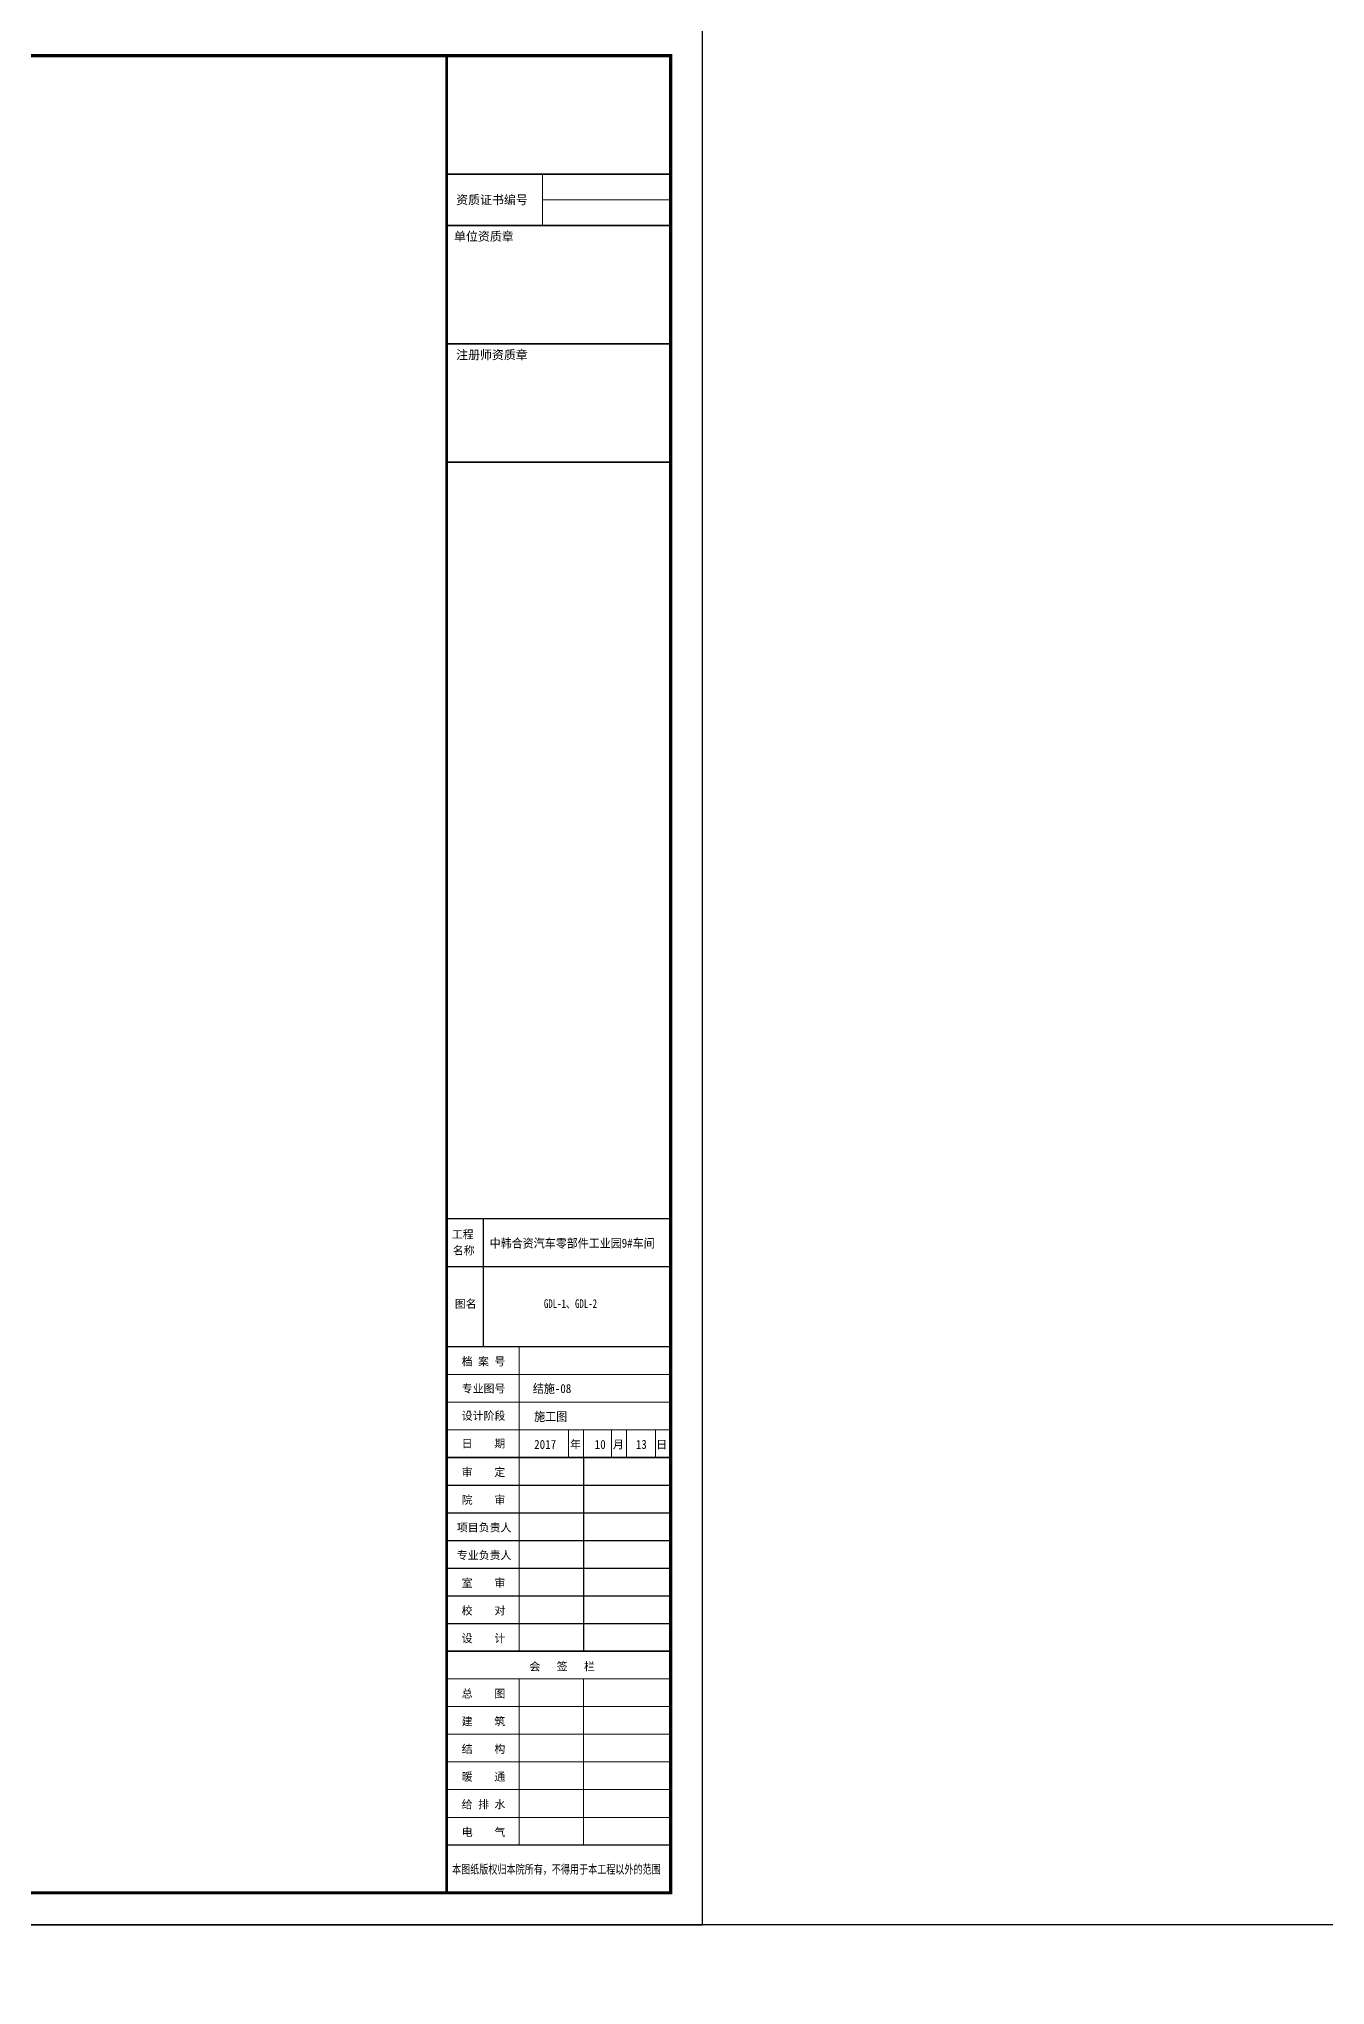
# Model space of a CAD drawing. Extents: x 3335981 to 3441081, y -1122115 to -866695.
# Drawn here: x 3354989 to 3367045, y -944479 to -926238 of the extents above; entities that cross this region are included whole.
import ezdxf

# ---------------------------------------------------------------- set-up
doc = ezdxf.new("R2010")
doc.units = 0
doc.header["$LTSCALE"] = 1000
doc.header["$MEASUREMENT"] = 0
doc.layers.get('0').update_dxf_attribs({"color": 2})
doc.layers.add('PUB_DIM', color=3, linetype='Continuous')
doc.layers.add('PUB_TITLE', color=4, linetype='Continuous')
doc.layers.add('图签', color=130, linetype='Continuous', lineweight=20)
doc.styles.add('图签字', font='SimSun.ttf', dxfattribs={"height": 250})

# ---------------------------------------------------------------- blocks, each defined once
blk = doc.blocks.new('tq')
at = {"color": 4}
for p, q in [((3435159, -1158678), (3435159, -1162678)), ((3438297, -1166138), (3438297, -1172193)), ((3434022, -1167003), (3441022, -1167003)), ((3434022, -1167868), (3441022, -1167868)), ((3434022, -1168733), (3441022, -1168733)), ((3434022, -1169598), (3441022, -1169598)), ((3434022, -1170463), (3441022, -1170463)), ((3434022, -1171328), (3441022, -1171328))]:
    blk.add_line(p, q, dxfattribs=at)
at = {"color": 4, "const_width": 50}
blk.add_lwpolyline([(3441022, -1131344), (3434022, -1131344)], dxfattribs=at)
at = {"layer": '图签', "color": 4}
for p, q in [((3437020, -1126044), (3437020, -1127644)), ((3441022, -1126844), (3437020, -1126844)), ((3434022, -1163543), (3441022, -1163543)), ((3441022, -1164408), (3434022, -1164408)), ((3434022, -1165273), (3441022, -1165273)), ((3435791, -1165273), (3440546, -1165273)), ((3436291, -1166138), (3436291, -1165273)), ((3437831, -1165273), (3437831, -1166138)), ((3438297, -1165273), (3438297, -1166138)), ((3439176, -1165273), (3439176, -1166138)), ((3439642, -1165273), (3439642, -1166138)), ((3440546, -1165273), (3440546, -1166138)), ((3440546, -1165273), (3440546, -1166138)), ((3436291, -1172193), (3436291, -1166138)), ((3440546, -1166138), (3437949, -1166138)), ((3438297, -1166138), (3438297, -1172193)), ((3434022, -1172193), (3441022, -1172193)), ((3437949, -1172193), (3435791, -1172193)), ((3434022, -1173058), (3441022, -1173058)), ((3436291, -1178248), (3436291, -1173058)), ((3436291, -1173058), (3437949, -1173058)), ((3438297, -1173058), (3438297, -1178248)), ((3438297, -1173058), (3438297, -1178248)), ((3434022, -1173923), (3441022, -1173923)), ((3434022, -1174788), (3441022, -1174788)), ((3434022, -1175653), (3441022, -1175653)), ((3434022, -1176518), (3441022, -1176518)), ((3434022, -1177383), (3441022, -1177383)), ((3437949, -1178248), (3436291, -1178248))]:
    blk.add_line(p, q, dxfattribs=at)
at = {"layer": '图签'}
blk.add_line((3436291, -1166138), (3436291, -1162678), dxfattribs=at)
at = {"layer": '图签', "color": 4, "const_width": 80}
blk.add_lwpolyline([(3434022, -1122343), (3441022, -1122343), (3441022, -1179743), (3434022, -1179743), (3434022, -1122343)], close=True, dxfattribs=at)
at = {"layer": '图签', "color": 4, "const_width": 50}
for points in [[(3441022, -1126044), (3434022, -1126044)], [(3441022, -1127644), (3434022, -1127644)], [(3441022, -1135044), (3434022, -1135044)], [(3441022, -1158678), (3434022, -1158678)], [(3441022, -1160178), (3434022, -1160178)], [(3441022, -1162678), (3434022, -1162678)], [(3441022, -1166138), (3434022, -1166138)], [(3434022, -1172193), (3441022, -1172193)], [(3434022, -1172193), (3441022, -1172193)], [(3434022, -1178248), (3441022, -1178248)]]:
    blk.add_lwpolyline(points, dxfattribs=at)
at = {"linetype": 'Continuous', "style": '图签字'}
for s, height, p in [('资质证书编号', 273.4, (3434320, -1126984)), ('单位资质章', 273.4, (3434252, -1128128)), ('注册师资质章', 273.4, (3434318, -1131828)), ('工程', 250, (3434182, -1159295)), ('名称', 250, (3434214, -1159801)), ('图名', 250, (3434276, -1161467)), ('档 案 号', 250, (3434491, -1163264)), ('专业图号', 250, (3434491, -1164112)), ('设计阶段', 250, (3434491, -1164963)), ('日    期', 250, (3434491, -1165828)), ('年', 250, (3437877, -1165859)), ('月', 250, (3439217, -1165859)), ('日', 250, (3440567, -1165859)), ('审    定', 250, (3434491, -1166724)), ('院    审', 250, (3434491, -1167589)), ('项目负责人', 250, (3434340, -1168454)), ('专业负责人', 250, (3434340, -1169319)), ('室    审', 250, (3434491, -1170184)), ('校    对', 250, (3434491, -1171049)), ('设    计', 250, (3434491, -1171914)), ('会   签   栏', 250, (3436609, -1172795)), ('总    图', 250, (3434491, -1173644)), ('建    筑', 250, (3434491, -1174509)), ('结    构', 250, (3434491, -1175374)), ('暖    通', 250, (3434491, -1176239)), ('给 排 水', 250, (3434491, -1177104)), ('电    气', 250, (3434493, -1177969))]:
    blk.add_text(s, height=height, dxfattribs=at).set_placement(p)
at = {"color": 1, "linetype": 'Continuous', "style": '图签字', "width": 0.75}
blk.add_text('本图纸版权归本院所有，不得用于本工程以外的范围', height=270, dxfattribs=at).set_placement((3434190, -1179142))
at = {"layer": 'PUB_DIM', "color": 3, "linetype": 'ByBlock', "style": '图签字', "width": 0.9}
for s, p in [('中韩合资汽车零部件工业园9#车间', (3435366, -1159584)), ('施工图', (3436756, -1164998))]:
    blk.add_text(s, height=280, dxfattribs=at).set_placement(p)
at = {"layer": 'PUB_DIM', "color": 1, "linetype": 'ByBlock', "style": '图签字', "width": 0.9}
for s, p in [('2017', (3436756, -1165871)), ('10', (3438648, -1165871)), ('13', (3439932, -1165871))]:
    blk.add_text(s, height=280, dxfattribs=at).set_placement(p)

msp = doc.modelspace()

# ---------------------------------------------------------------- linework, layer by layer
at = {"layer": 'PUB_TITLE', "linetype": 'ByBlock'}
for points in [[(3335981, -943915), (3361211, -943915), (3361211, -926095), (3335981, -926095)], [(3335981, -1003315), (3441081, -1003315), (3441081, -943915), (3335981, -943915)]]:
    msp.add_lwpolyline(points, close=True, dxfattribs=at)
at = {"layer": 'PUB_TITLE', "linetype": 'ByBlock', "const_width": 30}
msp.add_lwpolyline([(3336731, -943615), (3360911, -943615), (3360911, -926395), (3336731, -926395)], close=True, dxfattribs=at)

# ---------------------------------------------------------------- block references
at = {"linetype": 'ByBlock', "xscale": 0.3, "yscale": 0.3, "zscale": 0.3}
msp.add_blockref('tq', (2328605, -589692), dxfattribs=at)

# ---------------------------------------------------------------- texts
at = {"color": 1, "linetype": 'Continuous', "style": '图签字', "width": 0.75}
msp.add_text('GDL-1、GDL-2', height=81, dxfattribs=at).set_placement((3359723, -938132))
at = {"layer": 'PUB_DIM', "color": 1, "linetype": 'ByBlock', "style": '图签字', "width": 0.9}
msp.add_text('结施-08', height=84, dxfattribs=at).set_placement((3359619, -938930))

doc.saveas('drawing.dxf')
